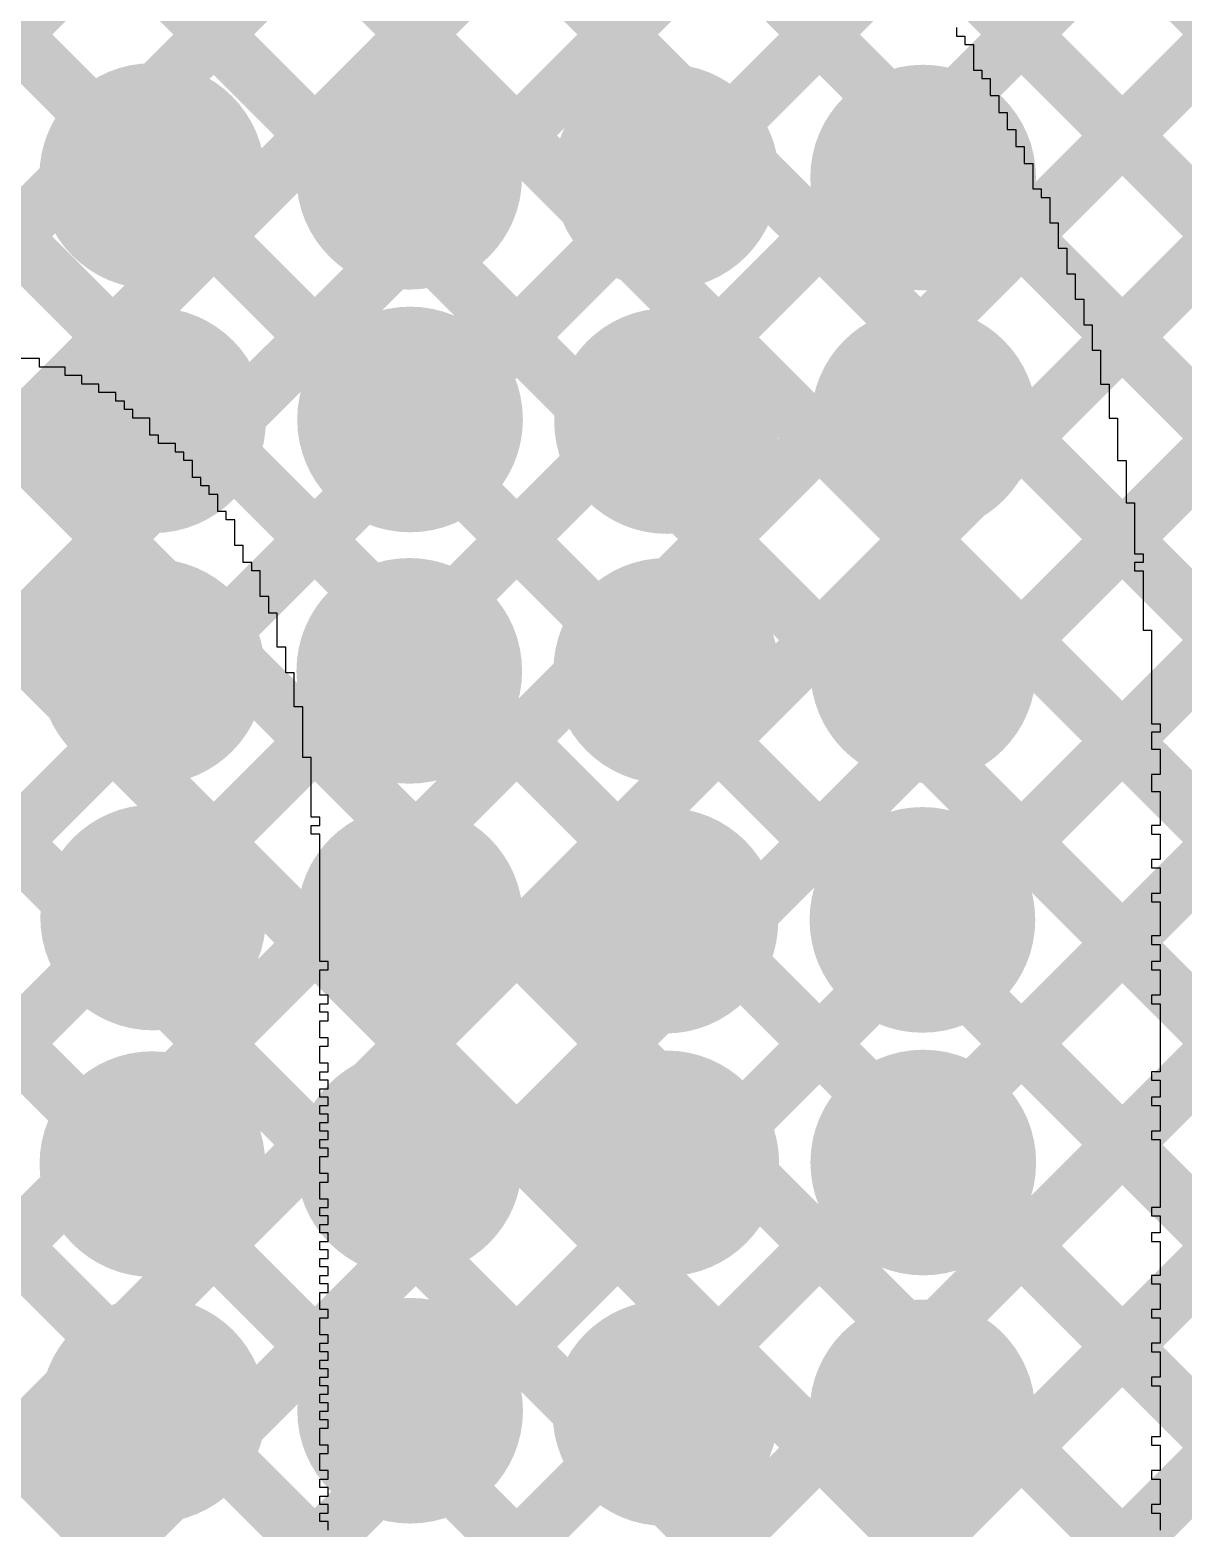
# Model space of a CAD drawing. Header units: millimetres. Extents: x -0.24 to 2.5, y 0 to 2.55.
# Drawn here: x 1.4089 to 1.5704, y 0.2948 to 0.5047 of the extents above; entities that cross this region are included whole.
import ezdxf

# ---------------------------------------------------------------- set-up
doc = ezdxf.new("R2010")
doc.units = ezdxf.units.MM
doc.header["$MEASUREMENT"] = 0
for name, color, linetype in [('BottomLayer', 5, 'Continuous'), ('BottomSolder', 6, 'Continuous'), ('TopLayer', 1, 'Continuous'), ('TopOverlay', 2, 'Continuous'), ('TopSolder', 216, 'Continuous'), ('ViaHoleLayer', 16, 'Continuous')]:
    doc.layers.add(name, color=color, linetype=linetype)

msp = doc.modelspace()

# ---------------------------------------------------------------- hatches: boundary and pattern name
at = {"layer": 'BottomLayer'}
for points in [[(1.22183, 0.25732), (1.21617, 0.26298), (2.12965, 1.17646), (2.13531, 1.1708)], [(1.22183, 0.22904), (1.21617, 0.23469), (2.13714, 1.15567), (2.1428, 1.15001)], [(1.222, 0.20092), (1.21634, 0.20658), (2.16059, 1.15083), (2.16625, 1.14517)], [(1.23126, 0.1819), (1.22561, 0.18756), (2.18887, 1.15083), (2.19453, 1.14517)], [(1.25088, 0.17323), (1.24522, 0.17889), (2.21716, 1.15083), (2.22282, 1.14517)], [(1.2791, 0.17317), (1.27344, 0.17883), (2.24544, 1.15083), (2.2511, 1.14517)], [(1.30738, 0.17317), (1.30173, 0.17883), (2.27373, 1.15083), (2.27938, 1.14517)], [(1.33567, 0.17317), (1.33001, 0.17883), (2.30201, 1.15083), (2.30767, 1.14517)], [(1.36395, 0.17317), (1.3583, 0.17883), (2.3303, 1.15083), (2.33595, 1.14517)], [(1.27124, 0.66177), (1.2769, 0.66743), (1.72495, 0.21938), (1.71929, 0.21372)], [(1.29953, 0.66177), (1.30518, 0.66743), (1.73902, 0.23359), (1.73337, 0.22793)], [(1.32781, 0.66177), (1.33347, 0.66743), (1.76407, 0.23683), (1.75841, 0.23117)], [(1.35609, 0.66177), (1.36175, 0.66743), (1.79235, 0.23683), (1.78669, 0.23117)], [(1.38438, 0.66177), (1.39004, 0.66743), (1.82063, 0.23683), (1.81498, 0.23117)], [(1.41266, 0.66177), (1.41832, 0.66743), (1.84892, 0.23683), (1.84326, 0.23117)], [(1.39224, 0.17317), (1.38658, 0.17883), (1.86872, 0.66097), (1.87438, 0.65531)], [(1.22183, 0.28561), (1.21617, 0.29126), (1.5605, 0.63559), (1.56616, 0.62994)], [(1.22183, 0.31389), (1.21617, 0.31955), (1.53145, 0.63483), (1.53711, 0.62917)], [(1.42052, 0.17317), (1.41486, 0.17883), (1.87193, 0.63589), (1.87759, 0.63024)], [(1.44881, 0.17317), (1.44315, 0.17883), (1.8926, 0.62828), (1.89825, 0.62262)], [(1.32913, 0.5756), (1.33479, 0.58125), (1.72638, 0.18967), (1.72072, 0.18401)], [(1.17917, 0.55585), (1.18483, 0.56151), (1.56751, 0.17883), (1.56185, 0.17317)], [(1.32064, 0.55581), (1.32629, 0.56147), (1.70893, 0.17883), (1.70327, 0.17317)], [(1.30178, 0.54638), (1.30743, 0.55204), (1.68064, 0.17883), (1.67499, 0.17317)], [(1.2737, 0.54617), (1.27936, 0.55183), (1.65236, 0.17883), (1.6467, 0.17317)], [(1.16557, 0.54117), (1.17122, 0.54683), (1.53922, 0.17883), (1.53357, 0.17317)], [(1.22213, 0.54117), (1.22779, 0.54683), (1.59579, 0.17883), (1.59013, 0.17317)], [(1.25042, 0.54117), (1.25608, 0.54683), (1.62408, 0.17883), (1.61842, 0.17317)]]:
    msp.add_hatch(color=5, dxfattribs=at).paths.add_polyline_path(points)
h = msp.add_hatch(color=5, dxfattribs=at)
edge = h.paths.add_edge_path()
edge.add_arc((1.42599, 0.48422), 0.01181, 0, 360)
h = msp.add_hatch(color=5, dxfattribs=at)
edge = h.paths.add_edge_path()
edge.add_arc((1.46199, 0.48411), 0.01181, 0, 360)
h = msp.add_hatch(color=5, dxfattribs=at)
edge = h.paths.add_edge_path()
edge.add_arc((1.49799, 0.48411), 0.01181, 0, 360)
h = msp.add_hatch(color=5, dxfattribs=at)
edge = h.paths.add_edge_path()
edge.add_arc((1.53399, 0.484), 0.01181, 0, 360)
h = msp.add_hatch(color=5, dxfattribs=at)
edge = h.paths.add_edge_path()
edge.add_arc((1.42611, 0.45), 0.01181, 0, 360)
h = msp.add_hatch(color=5, dxfattribs=at)
edge = h.paths.add_edge_path()
edge.add_arc((1.46211, 0.45011), 0.01181, 0, 360)
h = msp.add_hatch(color=5, dxfattribs=at)
edge = h.paths.add_edge_path()
edge.add_arc((1.53411, 0.45), 0.01181, 0, 360)
h = msp.add_hatch(color=5, dxfattribs=at)
edge = h.paths.add_edge_path()
edge.add_arc((1.49811, 0.44989), 0.01181, 0, 360)
h = msp.add_hatch(color=5, dxfattribs=at)
edge = h.paths.add_edge_path()
edge.add_arc((1.426, 0.41478), 0.01181, 0, 360)
h = msp.add_hatch(color=5, dxfattribs=at)
edge = h.paths.add_edge_path()
edge.add_arc((1.462, 0.41489), 0.01181, 0, 360)
h = msp.add_hatch(color=5, dxfattribs=at)
edge = h.paths.add_edge_path()
edge.add_arc((1.498, 0.41489), 0.01181, 0, 360)
h = msp.add_hatch(color=5, dxfattribs=at)
edge = h.paths.add_edge_path()
edge.add_arc((1.534, 0.415), 0.01181, 0, 360)
h = msp.add_hatch(color=5, dxfattribs=at)
edge = h.paths.add_edge_path()
edge.add_arc((1.42612, 0.38033), 0.01181, 0, 360)
h = msp.add_hatch(color=5, dxfattribs=at)
edge = h.paths.add_edge_path()
edge.add_arc((1.46212, 0.38022), 0.01181, 0, 360)
h = msp.add_hatch(color=5, dxfattribs=at)
edge = h.paths.add_edge_path()
edge.add_arc((1.49789, 0.37989), 0.01181, 0, 360)
h = msp.add_hatch(color=5, dxfattribs=at)
edge = h.paths.add_edge_path()
edge.add_arc((1.53389, 0.38), 0.01181, 0, 360)
h = msp.add_hatch(color=5, dxfattribs=at)
edge = h.paths.add_edge_path()
edge.add_arc((1.42601, 0.34578), 0.01181, 0, 360)
h = msp.add_hatch(color=5, dxfattribs=at)
edge = h.paths.add_edge_path()
edge.add_arc((1.46201, 0.34589), 0.01181, 0, 360)
h = msp.add_hatch(color=5, dxfattribs=at)
edge = h.paths.add_edge_path()
edge.add_arc((1.49801, 0.34589), 0.01181, 0, 360)
h = msp.add_hatch(color=5, dxfattribs=at)
edge = h.paths.add_edge_path()
edge.add_arc((1.53401, 0.346), 0.01181, 0, 360)
h = msp.add_hatch(color=5, dxfattribs=at)
edge = h.paths.add_edge_path()
edge.add_arc((1.42612, 0.31134), 0.01181, 0, 360)
h = msp.add_hatch(color=5, dxfattribs=at)
edge = h.paths.add_edge_path()
edge.add_arc((1.46212, 0.31123), 0.01181, 0, 360)
h = msp.add_hatch(color=5, dxfattribs=at)
edge = h.paths.add_edge_path()
edge.add_arc((1.49789, 0.31089), 0.01181, 0, 360)
h = msp.add_hatch(color=5, dxfattribs=at)
edge = h.paths.add_edge_path()
edge.add_arc((1.53389, 0.311), 0.01181, 0, 360)
at = {"layer": 'BottomSolder'}
h = msp.add_hatch(color=6, dxfattribs=at)
edge = h.paths.add_edge_path()
edge.add_arc((1.42599, 0.48422), 0.01581, 0, 360)
h = msp.add_hatch(color=6, dxfattribs=at)
edge = h.paths.add_edge_path()
edge.add_arc((1.46199, 0.48411), 0.01581, 0, 360)
h = msp.add_hatch(color=6, dxfattribs=at)
edge = h.paths.add_edge_path()
edge.add_arc((1.49799, 0.48411), 0.01581, 0, 360)
h = msp.add_hatch(color=6, dxfattribs=at)
edge = h.paths.add_edge_path()
edge.add_arc((1.53399, 0.484), 0.01581, 0, 360)
h = msp.add_hatch(color=6, dxfattribs=at)
edge = h.paths.add_edge_path()
edge.add_arc((1.42611, 0.45), 0.01581, 0, 360)
h = msp.add_hatch(color=6, dxfattribs=at)
edge = h.paths.add_edge_path()
edge.add_arc((1.46211, 0.45011), 0.01581, 0, 360)
h = msp.add_hatch(color=6, dxfattribs=at)
edge = h.paths.add_edge_path()
edge.add_arc((1.49811, 0.44989), 0.01581, 0, 360)
h = msp.add_hatch(color=6, dxfattribs=at)
edge = h.paths.add_edge_path()
edge.add_arc((1.53411, 0.45), 0.01581, 0, 360)
h = msp.add_hatch(color=6, dxfattribs=at)
edge = h.paths.add_edge_path()
edge.add_arc((1.426, 0.41478), 0.01581, 0, 360)
h = msp.add_hatch(color=6, dxfattribs=at)
edge = h.paths.add_edge_path()
edge.add_arc((1.462, 0.41489), 0.01581, 0, 360)
h = msp.add_hatch(color=6, dxfattribs=at)
edge = h.paths.add_edge_path()
edge.add_arc((1.498, 0.41489), 0.01581, 0, 360)
h = msp.add_hatch(color=6, dxfattribs=at)
edge = h.paths.add_edge_path()
edge.add_arc((1.534, 0.415), 0.01581, 0, 360)
h = msp.add_hatch(color=6, dxfattribs=at)
edge = h.paths.add_edge_path()
edge.add_arc((1.42612, 0.38033), 0.01581, 0, 360)
h = msp.add_hatch(color=6, dxfattribs=at)
edge = h.paths.add_edge_path()
edge.add_arc((1.46212, 0.38022), 0.01581, 0, 360)
h = msp.add_hatch(color=6, dxfattribs=at)
edge = h.paths.add_edge_path()
edge.add_arc((1.49789, 0.37989), 0.01581, 0, 360)
h = msp.add_hatch(color=6, dxfattribs=at)
edge = h.paths.add_edge_path()
edge.add_arc((1.53389, 0.38), 0.01581, 0, 360)
h = msp.add_hatch(color=6, dxfattribs=at)
edge = h.paths.add_edge_path()
edge.add_arc((1.42601, 0.34578), 0.01581, 0, 360)
h = msp.add_hatch(color=6, dxfattribs=at)
edge = h.paths.add_edge_path()
edge.add_arc((1.46201, 0.34589), 0.01581, 0, 360)
h = msp.add_hatch(color=6, dxfattribs=at)
edge = h.paths.add_edge_path()
edge.add_arc((1.49801, 0.34589), 0.01581, 0, 360)
h = msp.add_hatch(color=6, dxfattribs=at)
edge = h.paths.add_edge_path()
edge.add_arc((1.53401, 0.346), 0.01581, 0, 360)
h = msp.add_hatch(color=6, dxfattribs=at)
edge = h.paths.add_edge_path()
edge.add_arc((1.42612, 0.31134), 0.01581, 0, 360)
h = msp.add_hatch(color=6, dxfattribs=at)
edge = h.paths.add_edge_path()
edge.add_arc((1.46212, 0.31123), 0.01581, 0, 360)
h = msp.add_hatch(color=6, dxfattribs=at)
edge = h.paths.add_edge_path()
edge.add_arc((1.49789, 0.31089), 0.01581, 0, 360)
h = msp.add_hatch(color=6, dxfattribs=at)
edge = h.paths.add_edge_path()
edge.add_arc((1.53389, 0.311), 0.01581, 0, 360)
at = {"layer": 'TopLayer'}
for points in [[(1.17582, 0.09817), (1.17016, 0.10383), (1.81817, 0.75184), (1.82383, 0.74618)], [(1.2041, 0.09817), (1.19844, 0.10383), (1.81817, 0.72356), (1.82383, 0.7179)], [(1.23238, 0.09817), (1.22673, 0.10383), (1.81817, 0.69527), (1.82383, 0.68962)], [(1.26067, 0.09817), (1.25501, 0.10383), (1.83501, 0.68383), (1.84067, 0.67817)], [(1.28895, 0.09817), (1.2833, 0.10383), (1.8633, 0.68383), (1.86895, 0.67817)], [(1.31724, 0.09817), (1.31158, 0.10383), (1.86876, 0.661), (1.87441, 0.65535)], [(1.00611, 0.09817), (1.00045, 0.10383), (1.5367, 0.64007), (1.54235, 0.63441)], [(1.03439, 0.09817), (1.02874, 0.10383), (1.5605, 0.63559), (1.56616, 0.62994)], [(1.06268, 0.09817), (1.05702, 0.10383), (1.58902, 0.63583), (1.59468, 0.63017)], [(1.09096, 0.09817), (1.08531, 0.10383), (1.61731, 0.63583), (1.62296, 0.63017)], [(1.11925, 0.09817), (1.11359, 0.10383), (1.64559, 0.63583), (1.65125, 0.63017)], [(1.14753, 0.09817), (1.14187, 0.10383), (1.67387, 0.63583), (1.67953, 0.63017)], [(1.34552, 0.09817), (1.33986, 0.10383), (1.87193, 0.63589), (1.87759, 0.63024)], [(1.37381, 0.09817), (1.36815, 0.10383), (1.8926, 0.62828), (1.89825, 0.62262)], [(1.33916, 0.59385), (1.34481, 0.59951), (1.72495, 0.21938), (1.71929, 0.21372)], [(1.36704, 0.59426), (1.37269, 0.59992), (1.73902, 0.23359), (1.73337, 0.22793)], [(1.39532, 0.59426), (1.40098, 0.59992), (1.76807, 0.23282), (1.76242, 0.22716)], [(1.42369, 0.59417), (1.42935, 0.59983), (1.77083, 0.25835), (1.76517, 0.25269)], [(1.45198, 0.59417), (1.45763, 0.59983), (1.77483, 0.28263), (1.76917, 0.27698)], [(1.48026, 0.59417), (1.48592, 0.59983), (1.77483, 0.31092), (1.76917, 0.30526)], [(1.12917, 0.57757), (1.13483, 0.58322), (1.61422, 0.10383), (1.60857, 0.09817)], [(1.32998, 0.57475), (1.33564, 0.5804), (1.72183, 0.19421), (1.71617, 0.18856)], [(1.32064, 0.55581), (1.32629, 0.56146), (1.72183, 0.16593), (1.71617, 0.16027)], [(1.18637, 0.54865), (1.19203, 0.55431), (1.64251, 0.10383), (1.63685, 0.09817)], [(1.21613, 0.54717), (1.22179, 0.55283), (1.67079, 0.10383), (1.66513, 0.09817)], [(1.24442, 0.54717), (1.25008, 0.55283), (1.69908, 0.10383), (1.69342, 0.09817)], [(1.2727, 0.54717), (1.27836, 0.55283), (1.72183, 0.10936), (1.71617, 0.1037)], [(1.30094, 0.54722), (1.30659, 0.55288), (1.72183, 0.13764), (1.71617, 0.13199)]]:
    msp.add_hatch(color=1, dxfattribs=at).paths.add_polyline_path(points)
h = msp.add_hatch(color=1, dxfattribs=at)
edge = h.paths.add_edge_path()
edge.add_arc((1.42599, 0.48422), 0.01181, 0, 360)
h = msp.add_hatch(color=1, dxfattribs=at)
edge = h.paths.add_edge_path()
edge.add_arc((1.46199, 0.48411), 0.01181, 0, 360)
h = msp.add_hatch(color=1, dxfattribs=at)
edge = h.paths.add_edge_path()
edge.add_arc((1.49799, 0.48411), 0.01181, 0, 360)
h = msp.add_hatch(color=1, dxfattribs=at)
edge = h.paths.add_edge_path()
edge.add_arc((1.53399, 0.484), 0.01181, 0, 360)
h = msp.add_hatch(color=1, dxfattribs=at)
edge = h.paths.add_edge_path()
edge.add_arc((1.42611, 0.45), 0.01181, 0, 360)
h = msp.add_hatch(color=1, dxfattribs=at)
edge = h.paths.add_edge_path()
edge.add_arc((1.46211, 0.45011), 0.01181, 0, 360)
h = msp.add_hatch(color=1, dxfattribs=at)
edge = h.paths.add_edge_path()
edge.add_arc((1.53411, 0.45), 0.01181, 0, 360)
h = msp.add_hatch(color=1, dxfattribs=at)
edge = h.paths.add_edge_path()
edge.add_arc((1.49811, 0.44989), 0.01181, 0, 360)
h = msp.add_hatch(color=1, dxfattribs=at)
edge = h.paths.add_edge_path()
edge.add_arc((1.426, 0.41478), 0.01181, 0, 360)
h = msp.add_hatch(color=1, dxfattribs=at)
edge = h.paths.add_edge_path()
edge.add_arc((1.462, 0.41489), 0.01181, 0, 360)
h = msp.add_hatch(color=1, dxfattribs=at)
edge = h.paths.add_edge_path()
edge.add_arc((1.498, 0.41489), 0.01181, 0, 360)
h = msp.add_hatch(color=1, dxfattribs=at)
edge = h.paths.add_edge_path()
edge.add_arc((1.534, 0.415), 0.01181, 0, 360)
h = msp.add_hatch(color=1, dxfattribs=at)
edge = h.paths.add_edge_path()
edge.add_arc((1.42612, 0.38033), 0.01181, 0, 360)
h = msp.add_hatch(color=1, dxfattribs=at)
edge = h.paths.add_edge_path()
edge.add_arc((1.46212, 0.38022), 0.01181, 0, 360)
h = msp.add_hatch(color=1, dxfattribs=at)
edge = h.paths.add_edge_path()
edge.add_arc((1.49789, 0.37989), 0.01181, 0, 360)
h = msp.add_hatch(color=1, dxfattribs=at)
edge = h.paths.add_edge_path()
edge.add_arc((1.53389, 0.38), 0.01181, 0, 360)
h = msp.add_hatch(color=1, dxfattribs=at)
edge = h.paths.add_edge_path()
edge.add_arc((1.42601, 0.34578), 0.01181, 0, 360)
h = msp.add_hatch(color=1, dxfattribs=at)
edge = h.paths.add_edge_path()
edge.add_arc((1.46201, 0.34589), 0.01181, 0, 360)
h = msp.add_hatch(color=1, dxfattribs=at)
edge = h.paths.add_edge_path()
edge.add_arc((1.49801, 0.34589), 0.01181, 0, 360)
h = msp.add_hatch(color=1, dxfattribs=at)
edge = h.paths.add_edge_path()
edge.add_arc((1.53401, 0.346), 0.01181, 0, 360)
h = msp.add_hatch(color=1, dxfattribs=at)
edge = h.paths.add_edge_path()
edge.add_arc((1.42612, 0.31134), 0.01181, 0, 360)
h = msp.add_hatch(color=1, dxfattribs=at)
edge = h.paths.add_edge_path()
edge.add_arc((1.46212, 0.31123), 0.01181, 0, 360)
h = msp.add_hatch(color=1, dxfattribs=at)
edge = h.paths.add_edge_path()
edge.add_arc((1.49789, 0.31089), 0.01181, 0, 360)
h = msp.add_hatch(color=1, dxfattribs=at)
edge = h.paths.add_edge_path()
edge.add_arc((1.53389, 0.311), 0.01181, 0, 360)
at = {"layer": 'TopSolder'}
h = msp.add_hatch(color=216, dxfattribs=at)
edge = h.paths.add_edge_path()
edge.add_arc((1.42599, 0.48422), 0.01581, 0, 360)
h = msp.add_hatch(color=216, dxfattribs=at)
edge = h.paths.add_edge_path()
edge.add_arc((1.46199, 0.48411), 0.01581, 0, 360)
h = msp.add_hatch(color=216, dxfattribs=at)
edge = h.paths.add_edge_path()
edge.add_arc((1.49799, 0.48411), 0.01581, 0, 360)
h = msp.add_hatch(color=216, dxfattribs=at)
edge = h.paths.add_edge_path()
edge.add_arc((1.53399, 0.484), 0.01581, 0, 360)
h = msp.add_hatch(color=216, dxfattribs=at)
edge = h.paths.add_edge_path()
edge.add_arc((1.42611, 0.45), 0.01581, 0, 360)
h = msp.add_hatch(color=216, dxfattribs=at)
edge = h.paths.add_edge_path()
edge.add_arc((1.46211, 0.45011), 0.01581, 0, 360)
h = msp.add_hatch(color=216, dxfattribs=at)
edge = h.paths.add_edge_path()
edge.add_arc((1.49811, 0.44989), 0.01581, 0, 360)
h = msp.add_hatch(color=216, dxfattribs=at)
edge = h.paths.add_edge_path()
edge.add_arc((1.53411, 0.45), 0.01581, 0, 360)
h = msp.add_hatch(color=216, dxfattribs=at)
edge = h.paths.add_edge_path()
edge.add_arc((1.426, 0.41478), 0.01581, 0, 360)
h = msp.add_hatch(color=216, dxfattribs=at)
edge = h.paths.add_edge_path()
edge.add_arc((1.462, 0.41489), 0.01581, 0, 360)
h = msp.add_hatch(color=216, dxfattribs=at)
edge = h.paths.add_edge_path()
edge.add_arc((1.498, 0.41489), 0.01581, 0, 360)
h = msp.add_hatch(color=216, dxfattribs=at)
edge = h.paths.add_edge_path()
edge.add_arc((1.534, 0.415), 0.01581, 0, 360)
h = msp.add_hatch(color=216, dxfattribs=at)
edge = h.paths.add_edge_path()
edge.add_arc((1.42612, 0.38033), 0.01581, 0, 360)
h = msp.add_hatch(color=216, dxfattribs=at)
edge = h.paths.add_edge_path()
edge.add_arc((1.46212, 0.38022), 0.01581, 0, 360)
h = msp.add_hatch(color=216, dxfattribs=at)
edge = h.paths.add_edge_path()
edge.add_arc((1.49789, 0.37989), 0.01581, 0, 360)
h = msp.add_hatch(color=216, dxfattribs=at)
edge = h.paths.add_edge_path()
edge.add_arc((1.53389, 0.38), 0.01581, 0, 360)
h = msp.add_hatch(color=216, dxfattribs=at)
edge = h.paths.add_edge_path()
edge.add_arc((1.42601, 0.34578), 0.01581, 0, 360)
h = msp.add_hatch(color=216, dxfattribs=at)
edge = h.paths.add_edge_path()
edge.add_arc((1.46201, 0.34589), 0.01581, 0, 360)
h = msp.add_hatch(color=216, dxfattribs=at)
edge = h.paths.add_edge_path()
edge.add_arc((1.49801, 0.34589), 0.01581, 0, 360)
h = msp.add_hatch(color=216, dxfattribs=at)
edge = h.paths.add_edge_path()
edge.add_arc((1.53401, 0.346), 0.01581, 0, 360)
h = msp.add_hatch(color=216, dxfattribs=at)
edge = h.paths.add_edge_path()
edge.add_arc((1.42612, 0.31134), 0.01581, 0, 360)
h = msp.add_hatch(color=216, dxfattribs=at)
edge = h.paths.add_edge_path()
edge.add_arc((1.46212, 0.31123), 0.01581, 0, 360)
h = msp.add_hatch(color=216, dxfattribs=at)
edge = h.paths.add_edge_path()
edge.add_arc((1.49789, 0.31089), 0.01581, 0, 360)
h = msp.add_hatch(color=216, dxfattribs=at)
edge = h.paths.add_edge_path()
edge.add_arc((1.53389, 0.311), 0.01581, 0, 360)
at = {"layer": 'ViaHoleLayer'}
h = msp.add_hatch(color=16, dxfattribs=at)
edge = h.paths.add_edge_path()
edge.add_arc((1.42599, 0.48422), 0.00787, 0, 360)
h = msp.add_hatch(color=16, dxfattribs=at)
edge = h.paths.add_edge_path()
edge.add_arc((1.46199, 0.48411), 0.00787, 0, 360)
h = msp.add_hatch(color=16, dxfattribs=at)
edge = h.paths.add_edge_path()
edge.add_arc((1.49799, 0.48411), 0.00787, 0, 360)
h = msp.add_hatch(color=16, dxfattribs=at)
edge = h.paths.add_edge_path()
edge.add_arc((1.53399, 0.484), 0.00787, 0, 360)
h = msp.add_hatch(color=16, dxfattribs=at)
edge = h.paths.add_edge_path()
edge.add_arc((1.42611, 0.45), 0.00787, 0, 360)
h = msp.add_hatch(color=16, dxfattribs=at)
edge = h.paths.add_edge_path()
edge.add_arc((1.46211, 0.45011), 0.00787, 0, 360)
h = msp.add_hatch(color=16, dxfattribs=at)
edge = h.paths.add_edge_path()
edge.add_arc((1.49811, 0.44989), 0.00787, 0, 360)
h = msp.add_hatch(color=16, dxfattribs=at)
edge = h.paths.add_edge_path()
edge.add_arc((1.53411, 0.45), 0.00787, 0, 360)
h = msp.add_hatch(color=16, dxfattribs=at)
edge = h.paths.add_edge_path()
edge.add_arc((1.426, 0.41478), 0.00787, 0, 360)
h = msp.add_hatch(color=16, dxfattribs=at)
edge = h.paths.add_edge_path()
edge.add_arc((1.462, 0.41489), 0.00787, 0, 360)
h = msp.add_hatch(color=16, dxfattribs=at)
edge = h.paths.add_edge_path()
edge.add_arc((1.498, 0.41489), 0.00787, 0, 360)
h = msp.add_hatch(color=16, dxfattribs=at)
edge = h.paths.add_edge_path()
edge.add_arc((1.534, 0.415), 0.00787, 0, 360)
h = msp.add_hatch(color=16, dxfattribs=at)
edge = h.paths.add_edge_path()
edge.add_arc((1.42612, 0.38033), 0.00787, 0, 360)
h = msp.add_hatch(color=16, dxfattribs=at)
edge = h.paths.add_edge_path()
edge.add_arc((1.46212, 0.38022), 0.00787, 0, 360)
h = msp.add_hatch(color=16, dxfattribs=at)
edge = h.paths.add_edge_path()
edge.add_arc((1.49789, 0.37989), 0.00787, 0, 360)
h = msp.add_hatch(color=16, dxfattribs=at)
edge = h.paths.add_edge_path()
edge.add_arc((1.53389, 0.38), 0.00787, 0, 360)
h = msp.add_hatch(color=16, dxfattribs=at)
edge = h.paths.add_edge_path()
edge.add_arc((1.42601, 0.34578), 0.00787, 0, 360)
h = msp.add_hatch(color=16, dxfattribs=at)
edge = h.paths.add_edge_path()
edge.add_arc((1.46201, 0.34589), 0.00787, 0, 360)
h = msp.add_hatch(color=16, dxfattribs=at)
edge = h.paths.add_edge_path()
edge.add_arc((1.49801, 0.34589), 0.00787, 0, 360)
h = msp.add_hatch(color=16, dxfattribs=at)
edge = h.paths.add_edge_path()
edge.add_arc((1.53401, 0.346), 0.00787, 0, 360)
h = msp.add_hatch(color=16, dxfattribs=at)
edge = h.paths.add_edge_path()
edge.add_arc((1.42612, 0.31134), 0.00787, 0, 360)
h = msp.add_hatch(color=16, dxfattribs=at)
edge = h.paths.add_edge_path()
edge.add_arc((1.46212, 0.31123), 0.00787, 0, 360)
h = msp.add_hatch(color=16, dxfattribs=at)
edge = h.paths.add_edge_path()
edge.add_arc((1.49789, 0.31089), 0.00787, 0, 360)
h = msp.add_hatch(color=16, dxfattribs=at)
edge = h.paths.add_edge_path()
edge.add_arc((1.53389, 0.311), 0.00787, 0, 360)

# ---------------------------------------------------------------- linework, layer by layer
at = {"layer": 'TopOverlay'}
for p, q in [((1.53865, 0.50501), (1.53865, 0.50382)), ((1.53865, 0.50382), (1.53984, 0.50382)), ((1.53984, 0.50382), (1.53984, 0.50263)), ((1.53984, 0.50263), (1.54103, 0.50263)), ((1.54103, 0.50263), (1.54103, 0.50144)), ((1.54103, 0.50144), (1.54103, 0.50025)), ((1.54103, 0.50025), (1.54103, 0.49906)), ((1.54103, 0.49906), (1.54221, 0.49906)), ((1.54221, 0.49906), (1.54221, 0.49788)), ((1.54221, 0.49788), (1.5434, 0.49788)), ((1.5434, 0.49788), (1.5434, 0.49669)), ((1.5434, 0.49669), (1.5434, 0.4955)), ((1.5434, 0.4955), (1.54459, 0.4955)), ((1.54459, 0.4955), (1.54459, 0.49431)), ((1.54459, 0.49431), (1.54459, 0.49312)), ((1.54459, 0.49312), (1.54578, 0.49312)), ((1.54578, 0.49312), (1.54578, 0.49193)), ((1.54578, 0.49193), (1.54578, 0.49074)), ((1.54578, 0.49074), (1.54697, 0.49074)), ((1.54697, 0.49074), (1.54697, 0.48955)), ((1.54697, 0.48955), (1.54697, 0.48836)), ((1.54697, 0.48836), (1.54816, 0.48836)), ((1.54816, 0.48836), (1.54816, 0.48717)), ((1.54816, 0.48717), (1.54816, 0.48598)), ((1.54816, 0.48598), (1.54935, 0.48598)), ((1.54935, 0.48598), (1.54935, 0.48479)), ((1.54935, 0.48479), (1.54935, 0.4836)), ((1.54935, 0.4836), (1.54935, 0.48242)), ((1.54935, 0.48242), (1.55054, 0.48242)), ((1.55054, 0.48242), (1.55054, 0.48123)), ((1.55054, 0.48123), (1.55173, 0.48123)), ((1.55173, 0.48123), (1.55173, 0.48004)), ((1.55173, 0.48004), (1.55173, 0.47885)), ((1.55173, 0.47885), (1.55173, 0.47766)), ((1.55173, 0.47766), (1.55292, 0.47766)), ((1.55292, 0.47766), (1.55292, 0.47647)), ((1.55292, 0.47647), (1.55292, 0.47528)), ((1.55292, 0.47528), (1.55292, 0.47409)), ((1.55292, 0.47409), (1.55411, 0.47409)), ((1.55411, 0.47409), (1.55411, 0.4729)), ((1.55411, 0.4729), (1.55411, 0.47171)), ((1.55411, 0.47171), (1.55411, 0.47052)), ((1.55411, 0.47052), (1.5553, 0.47052)), ((1.5553, 0.47052), (1.5553, 0.46933)), ((1.5553, 0.46933), (1.5553, 0.46814)), ((1.5553, 0.46814), (1.5553, 0.46695)), ((1.5553, 0.46695), (1.55649, 0.46695)), ((1.55649, 0.46695), (1.55649, 0.46577)), ((1.55649, 0.46577), (1.55649, 0.46458)), ((1.55649, 0.46458), (1.55649, 0.46339)), ((1.55649, 0.46339), (1.55768, 0.46339)), ((1.55768, 0.46339), (1.55768, 0.4622)), ((1.55768, 0.4622), (1.55768, 0.46101)), ((1.55768, 0.46101), (1.55768, 0.45982)), ((1.55768, 0.45982), (1.55886, 0.45982)), ((1.55886, 0.45982), (1.55886, 0.45863)), ((1.41021, 0.45863), (1.40545, 0.45863)), ((1.41021, 0.45744), (1.41021, 0.45863)), ((1.55886, 0.45863), (1.55886, 0.45744)), ((1.41378, 0.45744), (1.41021, 0.45744)), ((1.41378, 0.45625), (1.41378, 0.45744)), ((1.41615, 0.45625), (1.41378, 0.45625)), ((1.41615, 0.45506), (1.41615, 0.45625)), ((1.55886, 0.45744), (1.55886, 0.45625)), ((1.55886, 0.45625), (1.55886, 0.45506)), ((1.41853, 0.45506), (1.41615, 0.45506)), ((1.41853, 0.45387), (1.41853, 0.45506)), ((1.42091, 0.45387), (1.41853, 0.45387)), ((1.42091, 0.45268), (1.42091, 0.45387)), ((1.55886, 0.45506), (1.56005, 0.45506)), ((1.56005, 0.45506), (1.56005, 0.45387)), ((1.56005, 0.45387), (1.56005, 0.45268)), ((1.4221, 0.45268), (1.42091, 0.45268)), ((1.4221, 0.45149), (1.4221, 0.45268)), ((1.42329, 0.45149), (1.4221, 0.45149)), ((1.42329, 0.45031), (1.42329, 0.45149)), ((1.56005, 0.45268), (1.56005, 0.45149)), ((1.56005, 0.45149), (1.56005, 0.45031)), ((1.42567, 0.45031), (1.42329, 0.45031)), ((1.42567, 0.44912), (1.42567, 0.45031)), ((1.56005, 0.45031), (1.56124, 0.45031)), ((1.56124, 0.45031), (1.56124, 0.44912)), ((1.42567, 0.44793), (1.42567, 0.44912)), ((1.42686, 0.44793), (1.42567, 0.44793)), ((1.42686, 0.44674), (1.42686, 0.44793)), ((1.56124, 0.44912), (1.56124, 0.44793)), ((1.56124, 0.44793), (1.56124, 0.44674)), ((1.42924, 0.44674), (1.42686, 0.44674)), ((1.42924, 0.44555), (1.42924, 0.44674)), ((1.43043, 0.44555), (1.42924, 0.44555)), ((1.43043, 0.44436), (1.43043, 0.44555)), ((1.56124, 0.44674), (1.56124, 0.44555)), ((1.56124, 0.44555), (1.56124, 0.44436)), ((1.43161, 0.44436), (1.43043, 0.44436)), ((1.43161, 0.44317), (1.43161, 0.44436)), ((1.43161, 0.44198), (1.43161, 0.44317)), ((1.56124, 0.44436), (1.56243, 0.44436)), ((1.56243, 0.44436), (1.56243, 0.44317)), ((1.56243, 0.44317), (1.56243, 0.44198)), ((1.4328, 0.44198), (1.43161, 0.44198)), ((1.4328, 0.44079), (1.4328, 0.44198)), ((1.43399, 0.44079), (1.4328, 0.44079)), ((1.43399, 0.4396), (1.43399, 0.44079)), ((1.56243, 0.44198), (1.56243, 0.44079)), ((1.56243, 0.44079), (1.56243, 0.4396)), ((1.43518, 0.4396), (1.43399, 0.4396)), ((1.43518, 0.43841), (1.43518, 0.4396)), ((1.56243, 0.4396), (1.56243, 0.43841)), ((1.43518, 0.43722), (1.43518, 0.43841)), ((1.43637, 0.43722), (1.43518, 0.43722)), ((1.43637, 0.43603), (1.43637, 0.43722)), ((1.56243, 0.43841), (1.56362, 0.43841)), ((1.56362, 0.43841), (1.56362, 0.43722)), ((1.56362, 0.43722), (1.56362, 0.43603)), ((1.43756, 0.43603), (1.43637, 0.43603)), ((1.43756, 0.43484), (1.43756, 0.43603)), ((1.43756, 0.43366), (1.43756, 0.43484)), ((1.56362, 0.43603), (1.56362, 0.43484)), ((1.56362, 0.43484), (1.56362, 0.43366)), ((1.43756, 0.43247), (1.43756, 0.43366)), ((1.43875, 0.43247), (1.43756, 0.43247)), ((1.43875, 0.43128), (1.43875, 0.43247)), ((1.56362, 0.43366), (1.56362, 0.43247)), ((1.56362, 0.43247), (1.56362, 0.43128)), ((1.43875, 0.43009), (1.43875, 0.43128)), ((1.56362, 0.43128), (1.56481, 0.43128)), ((1.56481, 0.43128), (1.56481, 0.43009)), ((1.43994, 0.43009), (1.43875, 0.43009)), ((1.43994, 0.4289), (1.43994, 0.43009)), ((1.44113, 0.4289), (1.43994, 0.4289)), ((1.44113, 0.42771), (1.44113, 0.4289)), ((1.56481, 0.43009), (1.56362, 0.43009)), ((1.56362, 0.43009), (1.56362, 0.4289)), ((1.56362, 0.4289), (1.56481, 0.4289)), ((1.56481, 0.4289), (1.56481, 0.42771)), ((1.44113, 0.42652), (1.44113, 0.42771)), ((1.44113, 0.42533), (1.44113, 0.42652)), ((1.56481, 0.42771), (1.56481, 0.42652)), ((1.56481, 0.42652), (1.56481, 0.42533)), ((1.44232, 0.42533), (1.44113, 0.42533)), ((1.44232, 0.42414), (1.44232, 0.42533)), ((1.44232, 0.42295), (1.44232, 0.42414)), ((1.56481, 0.42533), (1.56481, 0.42414)), ((1.56481, 0.42414), (1.56481, 0.42295)), ((1.44351, 0.42295), (1.44232, 0.42295)), ((1.44351, 0.42176), (1.44351, 0.42295)), ((1.56481, 0.42295), (1.56481, 0.42176)), ((1.44351, 0.42057), (1.44351, 0.42176)), ((1.44351, 0.41938), (1.44351, 0.42057)), ((1.56481, 0.42176), (1.56481, 0.42057)), ((1.56481, 0.42057), (1.566, 0.42057)), ((1.566, 0.42057), (1.566, 0.41938)), ((1.44351, 0.4182), (1.44351, 0.41938)), ((1.4447, 0.4182), (1.44351, 0.4182)), ((1.4447, 0.41701), (1.4447, 0.4182)), ((1.566, 0.41938), (1.566, 0.4182)), ((1.566, 0.4182), (1.566, 0.41701)), ((1.4447, 0.41582), (1.4447, 0.41701)), ((1.4447, 0.41463), (1.4447, 0.41582)), ((1.566, 0.41701), (1.566, 0.41582)), ((1.566, 0.41582), (1.566, 0.41463)), ((1.44589, 0.41463), (1.4447, 0.41463)), ((1.44589, 0.41344), (1.44589, 0.41463)), ((1.566, 0.41463), (1.566, 0.41344)), ((1.44589, 0.41225), (1.44589, 0.41344)), ((1.44589, 0.41106), (1.44589, 0.41225)), ((1.566, 0.41344), (1.566, 0.41225)), ((1.566, 0.41225), (1.566, 0.41106)), ((1.44589, 0.40987), (1.44589, 0.41106)), ((1.44707, 0.40987), (1.44589, 0.40987)), ((1.44707, 0.40868), (1.44707, 0.40987)), ((1.566, 0.41106), (1.566, 0.40987)), ((1.566, 0.40987), (1.566, 0.40868)), ((1.44707, 0.40749), (1.44707, 0.40868)), ((1.44707, 0.4063), (1.44707, 0.40749)), ((1.566, 0.40868), (1.566, 0.40749)), ((1.566, 0.40749), (1.56719, 0.40749)), ((1.56719, 0.40749), (1.56719, 0.4063)), ((1.44707, 0.40511), (1.44707, 0.4063)), ((1.44707, 0.40392), (1.44707, 0.40511)), ((1.56719, 0.4063), (1.566, 0.4063)), ((1.566, 0.4063), (1.566, 0.40511)), ((1.566, 0.40511), (1.566, 0.40392)), ((1.44707, 0.40274), (1.44707, 0.40392)), ((1.566, 0.40392), (1.56719, 0.40392)), ((1.56719, 0.40392), (1.56719, 0.40274)), ((1.44826, 0.40274), (1.44707, 0.40274)), ((1.44826, 0.40155), (1.44826, 0.40274)), ((1.44826, 0.40036), (1.44826, 0.40155)), ((1.56719, 0.40274), (1.56719, 0.40155)), ((1.56719, 0.40155), (1.56719, 0.40036)), ((1.44826, 0.39917), (1.44826, 0.40036)), ((1.44826, 0.39798), (1.44826, 0.39917)), ((1.56719, 0.40036), (1.566, 0.40036)), ((1.566, 0.40036), (1.566, 0.39917)), ((1.566, 0.39917), (1.566, 0.39798)), ((1.44826, 0.39679), (1.44826, 0.39798)), ((1.44826, 0.3956), (1.44826, 0.39679)), ((1.566, 0.39798), (1.56719, 0.39798)), ((1.56719, 0.39798), (1.56719, 0.39679)), ((1.56719, 0.39679), (1.56719, 0.3956)), ((1.44826, 0.39441), (1.44826, 0.3956)), ((1.56719, 0.3956), (1.56719, 0.39441)), ((1.44945, 0.39441), (1.44826, 0.39441)), ((1.44826, 0.39203), (1.44826, 0.39322)), ((1.44826, 0.39322), (1.44945, 0.39322)), ((1.44945, 0.39322), (1.44945, 0.39441)), ((1.56719, 0.39322), (1.566, 0.39322)), ((1.566, 0.39322), (1.566, 0.39203)), ((1.56719, 0.39441), (1.56719, 0.39322)), ((1.44945, 0.39203), (1.44826, 0.39203)), ((1.44945, 0.39084), (1.44945, 0.39203)), ((1.44945, 0.38965), (1.44945, 0.39084)), ((1.566, 0.39203), (1.56719, 0.39203)), ((1.56719, 0.39203), (1.56719, 0.39084)), ((1.56719, 0.39084), (1.56719, 0.38965)), ((1.44945, 0.38846), (1.44945, 0.38965)), ((1.44945, 0.38727), (1.44945, 0.38846)), ((1.56719, 0.38846), (1.566, 0.38846)), ((1.566, 0.38846), (1.566, 0.38727)), ((1.56719, 0.38965), (1.56719, 0.38846)), ((1.44945, 0.38609), (1.44945, 0.38727)), ((1.566, 0.38727), (1.56719, 0.38727)), ((1.56719, 0.38727), (1.56719, 0.38609)), ((1.44945, 0.3849), (1.44945, 0.38609)), ((1.44945, 0.38371), (1.44945, 0.3849)), ((1.56719, 0.38609), (1.56719, 0.3849)), ((1.56719, 0.3849), (1.56719, 0.38371)), ((1.44945, 0.38252), (1.44945, 0.38371)), ((1.44945, 0.38133), (1.44945, 0.38252)), ((1.56719, 0.38371), (1.566, 0.38371)), ((1.566, 0.38371), (1.566, 0.38252)), ((1.566, 0.38252), (1.56719, 0.38252)), ((1.56719, 0.38252), (1.56719, 0.38133)), ((1.44945, 0.38014), (1.44945, 0.38133)), ((1.44945, 0.37895), (1.44945, 0.38014)), ((1.56719, 0.38133), (1.56719, 0.38014)), ((1.56719, 0.38014), (1.56719, 0.37895)), ((1.44945, 0.37776), (1.44945, 0.37895)), ((1.56719, 0.37895), (1.56719, 0.37776)), ((1.44945, 0.37657), (1.44945, 0.37776)), ((1.44945, 0.37538), (1.44945, 0.37657)), ((1.56719, 0.37776), (1.566, 0.37776)), ((1.566, 0.37776), (1.566, 0.37657)), ((1.566, 0.37657), (1.56719, 0.37657)), ((1.56719, 0.37657), (1.56719, 0.37538)), ((1.44945, 0.37419), (1.44945, 0.37538)), ((1.45064, 0.37419), (1.44945, 0.37419)), ((1.45064, 0.373), (1.45064, 0.37419)), ((1.56719, 0.37419), (1.566, 0.37419)), ((1.566, 0.37419), (1.566, 0.373)), ((1.56719, 0.37538), (1.56719, 0.37419)), ((1.44945, 0.37181), (1.44945, 0.373)), ((1.44945, 0.373), (1.45064, 0.373)), ((1.44945, 0.37063), (1.44945, 0.37181)), ((1.566, 0.373), (1.56719, 0.373)), ((1.56719, 0.373), (1.56719, 0.37181)), ((1.56719, 0.37181), (1.56719, 0.37063)), ((1.44945, 0.36944), (1.44945, 0.37063)), ((1.45064, 0.36944), (1.44945, 0.36944)), ((1.45064, 0.36825), (1.45064, 0.36944)), ((1.56719, 0.36944), (1.566, 0.36944)), ((1.566, 0.36944), (1.566, 0.36825)), ((1.56719, 0.37063), (1.56719, 0.36944)), ((1.44945, 0.36706), (1.44945, 0.36825)), ((1.44945, 0.36825), (1.45064, 0.36825)), ((1.566, 0.36825), (1.56719, 0.36825)), ((1.56719, 0.36825), (1.56719, 0.36706)), ((1.45064, 0.36706), (1.44945, 0.36706)), ((1.44945, 0.36468), (1.44945, 0.36587)), ((1.44945, 0.36587), (1.45064, 0.36587)), ((1.45064, 0.36587), (1.45064, 0.36706)), ((1.56719, 0.36706), (1.56719, 0.36587)), ((1.56719, 0.36587), (1.56719, 0.36468)), ((1.44945, 0.36349), (1.44945, 0.36468)), ((1.45064, 0.36349), (1.44945, 0.36349)), ((1.45064, 0.3623), (1.45064, 0.36349)), ((1.56719, 0.36468), (1.56719, 0.36349)), ((1.56719, 0.36349), (1.56719, 0.3623)), ((1.44945, 0.36111), (1.44945, 0.3623)), ((1.44945, 0.3623), (1.45064, 0.3623)), ((1.44945, 0.35992), (1.44945, 0.36111)), ((1.56719, 0.3623), (1.56719, 0.36111)), ((1.56719, 0.36111), (1.56719, 0.35992)), ((1.45064, 0.35992), (1.44945, 0.35992)), ((1.45064, 0.35873), (1.45064, 0.35992)), ((1.56719, 0.35992), (1.56719, 0.35873)), ((1.44945, 0.35754), (1.44945, 0.35873)), ((1.44945, 0.35873), (1.45064, 0.35873)), ((1.45064, 0.35754), (1.44945, 0.35754)), ((1.45064, 0.35635), (1.45064, 0.35754)), ((1.56719, 0.35873), (1.566, 0.35873)), ((1.566, 0.35873), (1.566, 0.35754)), ((1.566, 0.35754), (1.56719, 0.35754)), ((1.56719, 0.35754), (1.56719, 0.35635)), ((1.44945, 0.35516), (1.44945, 0.35635)), ((1.44945, 0.35635), (1.45064, 0.35635)), ((1.45064, 0.35516), (1.44945, 0.35516)), ((1.45064, 0.35398), (1.45064, 0.35516)), ((1.56719, 0.35516), (1.566, 0.35516)), ((1.566, 0.35516), (1.566, 0.35398)), ((1.56719, 0.35635), (1.56719, 0.35516)), ((1.44945, 0.35279), (1.44945, 0.35398)), ((1.44945, 0.35398), (1.45064, 0.35398)), ((1.45064, 0.35279), (1.44945, 0.35279)), ((1.45064, 0.3516), (1.45064, 0.35279)), ((1.566, 0.35398), (1.56719, 0.35398)), ((1.56719, 0.35398), (1.56719, 0.35279)), ((1.56719, 0.35279), (1.56719, 0.3516)), ((1.44945, 0.35041), (1.44945, 0.3516)), ((1.44945, 0.3516), (1.45064, 0.3516)), ((1.56719, 0.3516), (1.56719, 0.35041)), ((1.45064, 0.35041), (1.44945, 0.35041)), ((1.44945, 0.34803), (1.44945, 0.34922)), ((1.44945, 0.34922), (1.45064, 0.34922)), ((1.45064, 0.34922), (1.45064, 0.35041)), ((1.56719, 0.35041), (1.566, 0.35041)), ((1.566, 0.35041), (1.566, 0.34922)), ((1.566, 0.34922), (1.56719, 0.34922)), ((1.56719, 0.34922), (1.56719, 0.34803)), ((1.45064, 0.34803), (1.44945, 0.34803)), ((1.44945, 0.34565), (1.44945, 0.34684)), ((1.44945, 0.34684), (1.45064, 0.34684)), ((1.45064, 0.34684), (1.45064, 0.34803)), ((1.56719, 0.34803), (1.56719, 0.34684)), ((1.56719, 0.34684), (1.56719, 0.34565)), ((1.44945, 0.34446), (1.44945, 0.34565)), ((1.45064, 0.34446), (1.44945, 0.34446)), ((1.45064, 0.34327), (1.45064, 0.34446)), ((1.56719, 0.34565), (1.56719, 0.34446)), ((1.56719, 0.34446), (1.56719, 0.34327)), ((1.44945, 0.34208), (1.44945, 0.34327)), ((1.44945, 0.34327), (1.45064, 0.34327)), ((1.56719, 0.34327), (1.56719, 0.34208)), ((1.44945, 0.34089), (1.44945, 0.34208)), ((1.45064, 0.34089), (1.44945, 0.34089)), ((1.45064, 0.3397), (1.45064, 0.34089)), ((1.56719, 0.34208), (1.56719, 0.34089)), ((1.56719, 0.34089), (1.56719, 0.3397)), ((1.44945, 0.33852), (1.44945, 0.3397)), ((1.44945, 0.3397), (1.45064, 0.3397)), ((1.45064, 0.33852), (1.44945, 0.33852)), ((1.45064, 0.33733), (1.45064, 0.33852)), ((1.56719, 0.3397), (1.566, 0.3397)), ((1.566, 0.3397), (1.566, 0.33852)), ((1.566, 0.33852), (1.56719, 0.33852)), ((1.56719, 0.33852), (1.56719, 0.33733)), ((1.44945, 0.33614), (1.44945, 0.33733)), ((1.44945, 0.33733), (1.45064, 0.33733)), ((1.45064, 0.33614), (1.44945, 0.33614)), ((1.45064, 0.33495), (1.45064, 0.33614)), ((1.56719, 0.33614), (1.566, 0.33614)), ((1.566, 0.33614), (1.566, 0.33495)), ((1.56719, 0.33733), (1.56719, 0.33614)), ((1.44945, 0.33376), (1.44945, 0.33495)), ((1.44945, 0.33495), (1.45064, 0.33495)), ((1.45064, 0.33376), (1.44945, 0.33376)), ((1.45064, 0.33257), (1.45064, 0.33376)), ((1.566, 0.33495), (1.56719, 0.33495)), ((1.56719, 0.33495), (1.56719, 0.33376)), ((1.56719, 0.33376), (1.56719, 0.33257)), ((1.44945, 0.33138), (1.44945, 0.33257)), ((1.44945, 0.33257), (1.45064, 0.33257)), ((1.56719, 0.33257), (1.56719, 0.33138)), ((1.45064, 0.33138), (1.44945, 0.33138)), ((1.44945, 0.329), (1.44945, 0.33019)), ((1.44945, 0.33019), (1.45064, 0.33019)), ((1.45064, 0.33019), (1.45064, 0.33138)), ((1.56719, 0.33019), (1.566, 0.33019)), ((1.566, 0.33019), (1.566, 0.329)), ((1.56719, 0.33138), (1.56719, 0.33019)), ((1.45064, 0.329), (1.44945, 0.329)), ((1.44945, 0.32662), (1.44945, 0.32781)), ((1.44945, 0.32781), (1.45064, 0.32781)), ((1.45064, 0.32781), (1.45064, 0.329)), ((1.566, 0.329), (1.56719, 0.329)), ((1.56719, 0.329), (1.56719, 0.32781)), ((1.56719, 0.32781), (1.56719, 0.32662)), ((1.44945, 0.32543), (1.44945, 0.32662)), ((1.45064, 0.32543), (1.44945, 0.32543)), ((1.45064, 0.32424), (1.45064, 0.32543)), ((1.56719, 0.32543), (1.566, 0.32543)), ((1.566, 0.32543), (1.566, 0.32424)), ((1.56719, 0.32662), (1.56719, 0.32543)), ((1.44945, 0.32305), (1.44945, 0.32424)), ((1.44945, 0.32424), (1.45064, 0.32424)), ((1.566, 0.32424), (1.56719, 0.32424)), ((1.56719, 0.32424), (1.56719, 0.32305)), ((1.44945, 0.32187), (1.44945, 0.32305)), ((1.45064, 0.32187), (1.44945, 0.32187)), ((1.45064, 0.32068), (1.45064, 0.32187)), ((1.56719, 0.32305), (1.56719, 0.32187)), ((1.56719, 0.32187), (1.56719, 0.32068)), ((1.44945, 0.31949), (1.44945, 0.32068)), ((1.44945, 0.32068), (1.45064, 0.32068)), ((1.45064, 0.31949), (1.44945, 0.31949)), ((1.45064, 0.3183), (1.45064, 0.31949)), ((1.56719, 0.32068), (1.566, 0.32068)), ((1.566, 0.32068), (1.566, 0.31949)), ((1.566, 0.31949), (1.56719, 0.31949)), ((1.56719, 0.31949), (1.56719, 0.3183)), ((1.44945, 0.31711), (1.44945, 0.3183)), ((1.44945, 0.3183), (1.45064, 0.3183)), ((1.45064, 0.31711), (1.44945, 0.31711)), ((1.45064, 0.31592), (1.45064, 0.31711)), ((1.56719, 0.3183), (1.56719, 0.31711)), ((1.56719, 0.31711), (1.56719, 0.31592)), ((1.44945, 0.31473), (1.44945, 0.31592)), ((1.44945, 0.31592), (1.45064, 0.31592)), ((1.56719, 0.31592), (1.566, 0.31592)), ((1.566, 0.31592), (1.566, 0.31473)), ((1.45064, 0.31473), (1.44945, 0.31473)), ((1.44945, 0.31235), (1.44945, 0.31354)), ((1.44945, 0.31354), (1.45064, 0.31354)), ((1.45064, 0.31354), (1.45064, 0.31473)), ((1.566, 0.31473), (1.56719, 0.31473)), ((1.56719, 0.31473), (1.56719, 0.31354)), ((1.56719, 0.31354), (1.56719, 0.31235)), ((1.45064, 0.31235), (1.44945, 0.31235)), ((1.44945, 0.30997), (1.44945, 0.31116)), ((1.44945, 0.31116), (1.45064, 0.31116)), ((1.45064, 0.31116), (1.45064, 0.31235)), ((1.56719, 0.31235), (1.56719, 0.31116)), ((1.56719, 0.31116), (1.56719, 0.30997)), ((1.45064, 0.30997), (1.44945, 0.30997)), ((1.44945, 0.30759), (1.44945, 0.30878)), ((1.44945, 0.30878), (1.45064, 0.30878)), ((1.45064, 0.30878), (1.45064, 0.30997)), ((1.56719, 0.30997), (1.56719, 0.30878)), ((1.56719, 0.30878), (1.56719, 0.30759)), ((1.44945, 0.30641), (1.44945, 0.30759)), ((1.56719, 0.30759), (1.566, 0.30759)), ((1.566, 0.30759), (1.566, 0.30641)), ((1.45064, 0.30641), (1.44945, 0.30641)), ((1.44945, 0.30403), (1.44945, 0.30522)), ((1.44945, 0.30522), (1.45064, 0.30522)), ((1.45064, 0.30522), (1.45064, 0.30641)), ((1.566, 0.30641), (1.56719, 0.30641)), ((1.56719, 0.30641), (1.56719, 0.30522)), ((1.56719, 0.30522), (1.56719, 0.30403)), ((1.44945, 0.30284), (1.44945, 0.30403)), ((1.45064, 0.30284), (1.44945, 0.30284)), ((1.45064, 0.30165), (1.45064, 0.30284)), ((1.56719, 0.30284), (1.566, 0.30284)), ((1.566, 0.30284), (1.566, 0.30165)), ((1.56719, 0.30403), (1.56719, 0.30284)), ((1.44945, 0.30046), (1.44945, 0.30165)), ((1.44945, 0.30165), (1.45064, 0.30165)), ((1.45064, 0.30046), (1.44945, 0.30046)), ((1.45064, 0.29927), (1.45064, 0.30046)), ((1.566, 0.30165), (1.56719, 0.30165)), ((1.56719, 0.30165), (1.56719, 0.30046)), ((1.56719, 0.30046), (1.56719, 0.29927)), ((1.44945, 0.29808), (1.44945, 0.29927)), ((1.44945, 0.29927), (1.45064, 0.29927)), ((1.45064, 0.29808), (1.44945, 0.29808)), ((1.45064, 0.29689), (1.45064, 0.29808)), ((1.56719, 0.29808), (1.566, 0.29808)), ((1.566, 0.29808), (1.566, 0.29689)), ((1.56719, 0.29927), (1.56719, 0.29808)), ((1.44945, 0.2957), (1.44945, 0.29689)), ((1.44945, 0.29689), (1.45064, 0.29689)), ((1.566, 0.29689), (1.56719, 0.29689)), ((1.56719, 0.29689), (1.56719, 0.2957)), ((1.45064, 0.2957), (1.44945, 0.2957)), ((1.45064, 0.29451), (1.45064, 0.2957)), ((1.56719, 0.2957), (1.56719, 0.29451))]:
    msp.add_line(p, q, dxfattribs=at)

doc.saveas('drawing.dxf')
